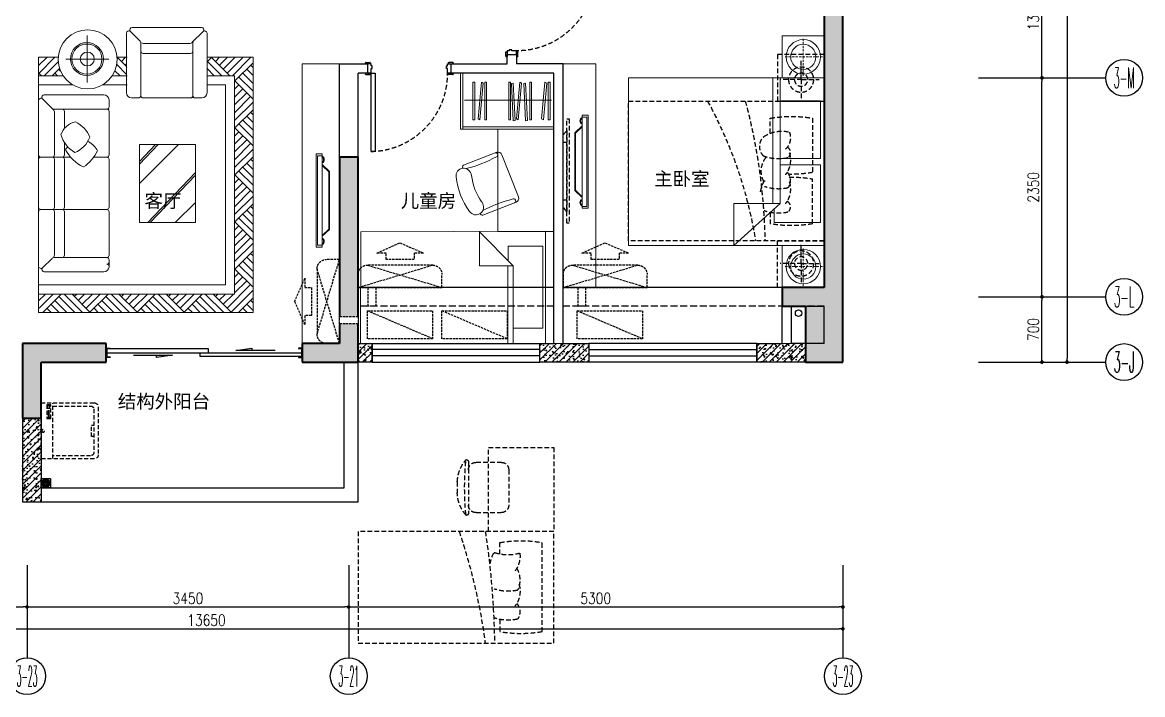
# Model space of a CAD drawing. Header units: inches. Extents: x -2597087 to 134135, y -662679 to 20000.
# Drawn here: x 8369 to 20383, y -97402 to -90189 of the extents above; entities that cross this region are included whole.
import ezdxf
from ezdxf.enums import TextEntityAlignment as Align

# ---------------------------------------------------------------- set-up
doc = ezdxf.new("R2010")
doc.units = ezdxf.units.IN
doc.header["$LTSCALE"] = 100
doc.header["$MEASUREMENT"] = 0
for name, pattern in [('__DASH', [0.35, 0.25, -0.1]), ('DASH', [0.35, 0.25, -0.1]), ('HIDDEN', [0.375, 0.25, -0.125]), ('HIDDENX2', [0.75, 0.5, -0.25]), ('W-A-T6立管$0$DASH', [0.35, 0.25, -0.1])]:
    doc.linetypes.add(name, pattern=pattern)
doc.layers.get('0').update_dxf_attribs({"linetype": 'CONTINUOUS'})
doc.layers.get('Defpoints').update_dxf_attribs({"linetype": 'CONTINUOUS'})
for name, color, linetype in [('AIR', 252, 'DASH'), ('AXIS', 3, 'CONTINUOUS'), ('DOOR', 4, 'CONTINUOUS'), ('IFC-NORM', 8, 'CONTINUOUS'), ('P-Furniture(活动家具)', 134, 'CONTINUOUS'), ('PUB_HATCH', 8, 'CONTINUOUS'), ('W-A-T6立管$0$VPIPE-凝结', 99, 'W-A-T6立管$0$DASH'), ('WALL', 7, 'CONTINUOUS'), ('WINDOW', 4, 'CONTINUOUS'), ('家具', 1, 'DASH')]:
    doc.layers.add(name, color=color, linetype=linetype)
for name, color, linetype, lineweight in [('AXIS_TEXT', 7, 'CONTINUOUS', 0), ('COLUMN', 30, 'CONTINUOUS', 40), ('COLUMN-构造柱', 6, 'CONTINUOUS', 0), ('FUR', 8, 'CONTINUOUS', 0)]:
    doc.layers.add(name, color=color, linetype=linetype, lineweight=lineweight)
doc.styles.add('_TCH_AXIS', font='COMPLEX', dxfattribs={"bigfont": 'GBCBIG'})
doc.styles.add('COMPLEX', font='COMPLEX')
doc.styles.get("Standard").update_dxf_attribs({"font": 'txt.shx', "width": 0.8, "bigfont": 'GBCBIG.shx'})
doc.styles.add('STYLE1', font='stylu.ttf')
doc.dimstyles.new('50', dxfattribs={"dimscale": 50, "dimtxt": 2.4, "dimasz": 0.8, "dimexe": 1.25, "dimexo": 0.6, "dimgap": 0.65, "dimtad": 1, "dimdec": 0, "dimdsep": 46, "dimtxsty": 'Standard', "dimblk1": 'DOT', "dimblk2": 'DOT', "dimsah": 1, "dimcen": 2.5, "dimclrd": 3, "dimclre": 3, "dimclrt": 3, "dimadec": 0, "dimazin": 0, "dimtfac": 1, "dimtdec": 0, "dimtix": 1, "dimtmove": 2, "dimatfit": 0, "dimldrblk": 'DOT', "dimfxl": 5, "dimfxlon": 1, "dimarcsym": 0})
pattern_1 = [(45, (-2296.187, -100697.05), (-37.61808, 37.61808), []), (50, (-2296.19, -100735.25), (143.45204, -12.5504), [15, -165]), (355, (-2296.19, -100735.25), (-27.7503, 150.4384), [12, -132]), (100.4514, (-2284.23, -100736.3), (115.7019, 137.8879), [12.748, -140.2284]), (46.1842, (-2296.19, -100695.25), (213.4482, -33.1038), [22.5, -247.5]), (96.6356, (-2278.4, -100698), (186.9325, 194.8236), [19.122, -210.3426]), (351.1842, (-2296.19, -100695.25), (186.9324, 194.8237), [18, -198]), (21, (-2276.19, -100705.25), (119.3814, -80.5238), [15, -165]), (326, (-2276.19, -100705.25), (48.6631, 145.03), [12, -132]), (71.4514, (-2266.24, -100711.96), (168.0445, 64.5061), [12.748, -140.2284]), (37.5, (-2296.187, -100735.25), (2.43197, 66.57877), [0, -130.4, 0, -134, 0, -132.5]), (7.5, (-2296.19, -100735.25), (52.6139, 78.88234), [0, -76.4, 0, -127.4, 0, -50.5]), (327.5, (-2340.787, -100735.25), (106.76449, -4.51097), [0, -50, 0, -156, 0, -207]), (317.5, (-2360.79, -100735.25), (116.63723, 20.021), [0, -65, 0, -103.6, 0, -147])]

# ---------------------------------------------------------------- blocks, each defined once
blk = doc.blocks.new('_Dot')
at = {"color": 0, "linetype": 'ByBlock', "lineweight": -2}
blk.add_line((-0.5, 0), (-1, 0), dxfattribs=at)
at = {"color": 0, "linetype": 'ByBlock', "const_width": 0.5}
blk.add_lwpolyline([(-0.25, 0, 1), (0.25, 0, 1)], format="xyb", close=True, dxfattribs=at)
blk = doc.blocks.new('*D381')
at = {"layer": 'AXIS', "color": 3, "lineweight": -2, "transparency": 16777216}
for p, q in [((5319, -96212), (5319, -96524)), ((8419, -96212), (8419, -96524)), ((5359, -96462), (8379, -96462))]:
    blk.add_line(p, q, dxfattribs=at)
at = {"layer": 'Defpoints', "color": 0, "transparency": 16777216}
for p in [(5319, -96013), (8419, -96013), (8419, -96462)]:
    blk.add_point(p, dxfattribs=at)
at = {"layer": 'AXIS', "color": 3, "lineweight": -2, "transparency": 16777216, "xscale": 40, "yscale": 40, "zscale": 40, "rotation": 180}
blk.add_blockref('_Dot', (5319, -96462), dxfattribs=at)
at = {"layer": 'AXIS', "color": 3, "lineweight": -2, "transparency": 16777216, "xscale": 40, "yscale": 40, "zscale": 40}
blk.add_blockref('_Dot', (8419, -96462), dxfattribs=at)
at = {"layer": 'AXIS', "color": 3, "transparency": 16777216, "insert": (6869, -96369), "char_height": 120, "attachment_point": 5}
blk.add_mtext('3100', dxfattribs=at)
blk = doc.blocks.new('*D382')
at = {"layer": 'AXIS', "color": 3, "lineweight": -2, "transparency": 16777216}
for p, q in [((8419, -96212), (8419, -96524)), ((11869, -96212), (11869, -96524)), ((8459, -96462), (11829, -96462))]:
    blk.add_line(p, q, dxfattribs=at)
at = {"layer": 'Defpoints', "color": 0, "transparency": 16777216}
for p in [(8419, -96013), (11869, -96013), (11869, -96462)]:
    blk.add_point(p, dxfattribs=at)
at = {"layer": 'AXIS', "color": 3, "lineweight": -2, "transparency": 16777216, "xscale": 40, "yscale": 40, "zscale": 40, "rotation": 180}
blk.add_blockref('_Dot', (8419, -96462), dxfattribs=at)
at = {"layer": 'AXIS', "color": 3, "lineweight": -2, "transparency": 16777216, "xscale": 40, "yscale": 40, "zscale": 40}
blk.add_blockref('_Dot', (11869, -96462), dxfattribs=at)
at = {"layer": 'AXIS', "color": 3, "transparency": 16777216, "insert": (10144, -96369), "char_height": 120, "attachment_point": 5}
blk.add_mtext('3450', dxfattribs=at)
blk = doc.blocks.new('*D383')
at = {"layer": 'AXIS', "color": 3, "lineweight": -2, "transparency": 16777216}
for p, q in [((11869, -96212), (11869, -96524)), ((17169, -96212), (17169, -96524)), ((11909, -96462), (17129, -96462))]:
    blk.add_line(p, q, dxfattribs=at)
at = {"layer": 'Defpoints', "color": 0, "transparency": 16777216}
for p in [(11869, -96013), (17169, -96013), (17169, -96462)]:
    blk.add_point(p, dxfattribs=at)
at = {"layer": 'AXIS', "color": 3, "lineweight": -2, "transparency": 16777216, "xscale": 40, "yscale": 40, "zscale": 40, "rotation": 180}
blk.add_blockref('_Dot', (11869, -96462), dxfattribs=at)
at = {"layer": 'AXIS', "color": 3, "lineweight": -2, "transparency": 16777216, "xscale": 40, "yscale": 40, "zscale": 40}
blk.add_blockref('_Dot', (17169, -96462), dxfattribs=at)
at = {"layer": 'AXIS', "color": 3, "transparency": 16777216, "insert": (14519, -96369), "char_height": 120, "attachment_point": 5}
blk.add_mtext('5300', dxfattribs=at)
blk = doc.blocks.new('*D386')
at = {"layer": 'AXIS', "color": 3, "lineweight": -2, "transparency": 16777216}
for p, q in [((19054, -93134), (19366, -93134)), ((19304, -93794), (19304, -93174)), ((19054, -93834), (19366, -93834))]:
    blk.add_line(p, q, dxfattribs=at)
at = {"layer": 'Defpoints', "color": 0, "transparency": 16777216}
for p in [(18622, -93134), (19304, -93134), (18622, -93834)]:
    blk.add_point(p, dxfattribs=at)
at = {"layer": 'AXIS', "color": 3, "lineweight": -2, "transparency": 16777216, "xscale": 40, "yscale": 40, "zscale": 40}
for p, rotation in [((19304, -93134), 90), ((19304, -93834), 270)]:
    blk.add_blockref('_Dot', p, dxfattribs=dict(at, rotation=rotation))
at = {"layer": 'AXIS', "color": 3, "transparency": 16777216, "insert": (19211, -93484), "char_height": 120, "attachment_point": 5, "rotation": 90}
blk.add_mtext('700', dxfattribs=at)
blk = doc.blocks.new('*D387')
at = {"layer": 'AXIS', "color": 3, "lineweight": -2, "transparency": 16777216}
for p, q in [((19054, -90784), (19366, -90784)), ((19304, -93094), (19304, -90824)), ((19054, -93134), (19366, -93134))]:
    blk.add_line(p, q, dxfattribs=at)
at = {"layer": 'Defpoints', "color": 0, "transparency": 16777216}
for p in [(18622, -90784), (19304, -90784), (18622, -93134)]:
    blk.add_point(p, dxfattribs=at)
at = {"layer": 'AXIS', "color": 3, "lineweight": -2, "transparency": 16777216, "xscale": 40, "yscale": 40, "zscale": 40}
for p, rotation in [((19304, -90784), 90), ((19304, -93134), 270)]:
    blk.add_blockref('_Dot', p, dxfattribs=dict(at, rotation=rotation))
at = {"layer": 'AXIS', "color": 3, "transparency": 16777216, "insert": (19211, -91959), "char_height": 120, "attachment_point": 5, "rotation": 90}
blk.add_mtext('2350', dxfattribs=at)
blk = doc.blocks.new('*D388')
at = {"layer": 'AXIS', "color": 3, "lineweight": -2, "transparency": 16777216}
for p, q in [((19054, -89434), (19366, -89434)), ((19304, -90744), (19304, -89474)), ((19054, -90784), (19366, -90784))]:
    blk.add_line(p, q, dxfattribs=at)
at = {"layer": 'Defpoints', "color": 0, "transparency": 16777216}
for p in [(18622, -89434), (19304, -89434), (18622, -90784)]:
    blk.add_point(p, dxfattribs=at)
at = {"layer": 'AXIS', "color": 3, "lineweight": -2, "transparency": 16777216, "xscale": 40, "yscale": 40, "zscale": 40}
for p, rotation in [((19304, -89434), 90), ((19304, -90784), 270)]:
    blk.add_blockref('_Dot', p, dxfattribs=dict(at, rotation=rotation))
at = {"layer": 'AXIS', "color": 3, "transparency": 16777216, "insert": (19211, -90109), "char_height": 120, "attachment_point": 5, "rotation": 90}
blk.add_mtext('1350', dxfattribs=at)
blk = doc.blocks.new('挂式空调')
at = {"linetype": 'DASH'}
for p, q in [((0, 0), (800, -240)), ((100, -240), (900, 0))]:
    blk.add_line(p, q, dxfattribs=at)
blk.add_lwpolyline([(0, 0), (900, 0), (900, -140, -0.414214), (800, -240), (100, -240, -0.414214), (0, -140)], format="xyb", close=True, dxfattribs=at)
blk.add_lwpolyline([(700, -370), (600, -370), (600, -300), (300, -300), (300, -370), (200, -370), (450, -480)], close=True, dxfattribs=at)
blk = doc.blocks.new('asd33zz')
at = {"layer": 'AIR', "linetype": 'DASH'}
blk.add_line((-247648, -180963), (-248348, -181263), dxfattribs=at)
blk.add_lwpolyline([(-248348, -181263), (-247648, -181263), (-247648, -180963), (-248348, -180963)], close=True, dxfattribs=at)
blk = doc.blocks.new('A$C10D83DDB')
blk.add_wipeout([(0, 0), (80, 0), (80, -200), (0, -200)]).dxf.layer = 'AIR'
at = {"layer": 'AIR'}
blk.add_lwpolyline([(0, 0), (80, 0), (80, -200), (0, -200)], close=True, dxfattribs=at)
blk = doc.blocks.new('sf')
at = {"layer": 'FUR'}
for p, q in [((943, 723), (943, 83)), ((986, 741), (1088, 639)), ((1004, 784), (1746, 784)), ((1763, 741), (1644, 622)), ((1806, 723), (1806, 83)), ((522, 193), (522, 699)), ((1095, 621), (1095, 54)), ((1123, 614), (1626, 614)), ((1654, 621), (1654, 54)), ((1654, 621), (1654, 54)), ((1120, 506), (1629, 506)), ((90, 465), (0, 375)), ((6, 465), (0, 459)), ((209, 465), (0, 465)), ((0, 465), (0, -2275)), ((174, 465), (4, 295)), ((210, 417), (60, 267)), ((752, 446), (292, 446)), ((838, 386), (943, 281)), ((951, 465), (842, 465)), ((845, 463), (842, 460)), ((843, 465), (845, 463)), ((847, 465), (845, 463)), ((845, 463), (943, 365)), ((931, 465), (887, 421)), ((943, 393), (929, 379)), ((1654, 478), (1654, 29)), ((1862, 465), (1806, 465)), ((1854, 463), (1806, 416)), ((1812, 421), (1966, 267)), ((1852, 465), (1854, 463)), ((1856, 465), (1854, 463)), ((1854, 463), (2050, 267)), ((2300, 465), (1862, 465)), ((1940, 465), (1896, 421)), ((2024, 465), (1938, 379)), ((2108, 465), (1980, 337)), ((2192, 465), (2022, 295)), ((2276, 465), (2078, 267)), ((2300, 405), (2106, 211)), ((2274, 379), (2300, 354)), ((2300, -2275), (2300, 465)), ((0, 299), (32, 267)), ((262, 267), (0, 267)), ((223, 346), (144, 267)), ((172, 295), (201, 267)), ((214, 337), (234, 317)), ((951, 267), (790, 267)), ((819, 321), (873, 267)), ((1806, 343), (1882, 267)), ((2104, 267), (1806, 267)), ((2102, -2076), (2102, 267)), ((2148, 253), (2300, 101)), ((2190, 295), (2300, 185)), ((2232, 337), (2300, 269)), ((367, 168), (0, 168)), ((951, 168), (684, 168)), ((2005, 168), (1806, 168)), ((2003, -1977), (2003, 168)), ((2102, 215), (2106, 211)), ((2106, 211), (2102, 207)), ((2148, 169), (2102, 123)), ((2190, 127), (2102, 38)), ((2106, 211), (2300, 17)), ((0, -583), (0, 0)), ((43, 18), (162, -102)), ((61, 61), (701, 61)), ((61, 61), (65, 61)), ((755, -66), (755, 7)), ((997, 29), (1070, 29)), ((1120, 29), (1629, 29)), ((1679, 29), (1752, 29)), ((2232, 85), (2102, -46)), ((2274, 43), (2102, -130)), ((162, -91), (730, -91)), ((170, -583), (170, -119)), ((278, -298), (278, -116)), ((306, -91), (755, -91)), ((755, -583), (755, -116)), ((2300, -16), (2102, -214)), ((2300, -100), (2106, -293)), ((2190, -209), (2300, -319)), ((2232, -167), (2300, -235)), ((2274, -125), (2300, -151)), ((2102, -289), (2106, -293)), ((2106, -293), (2102, -298)), ((2148, -336), (2102, -382)), ((2106, -293), (2300, -487)), ((2148, -251), (2300, -403)), ((278, -583), (278, -453)), ((1081, -470), (1081, -1307)), ((1081, -888), (1499, -470)), ((1683, -470), (1081, -470)), ((1081, -681), (1282, -470)), ((1081, -652), (1255, -470)), ((1683, -1307), (1683, -470)), ((2190, -378), (2102, -466)), ((2232, -420), (2102, -550)), ((2274, -462), (2102, -634)), ((2300, -520), (2102, -718)), ((0, -1143), (0, -633)), ((25, -608), (344, -608)), ((170, -1143), (170, -633)), ((195, -608), (262, -608)), ((278, -1143), (278, -633)), ((591, -608), (730, -608)), ((755, -1143), (755, -633)), ((2300, -604), (2106, -798)), ((2190, -714), (2300, -824)), ((2232, -672), (2300, -739)), ((2274, -630), (2300, -655)), ((1170, -1307), (1683, -772)), ((1198, -1307), (1683, -800)), ((2102, -794), (2106, -798)), ((2106, -798), (2102, -802)), ((2148, -840), (2102, -886)), ((2106, -798), (2300, -992)), ((2148, -756), (2300, -908)), ((2190, -882), (2102, -971)), ((2232, -924), (2102, -1055)), ((2274, -966), (2102, -1139)), ((2300, -1025), (2102, -1223)), ((0, -1776), (0, -1194)), ((25, -1169), (730, -1169)), ((170, -1657), (170, -1194)), ((182, -1169), (257, -1169)), ((278, -1660), (278, -1194)), ((755, -1660), (755, -1194)), ((1466, -1307), (1683, -1092)), ((2300, -1109), (2106, -1302)), ((2232, -1176), (2300, -1244)), ((2274, -1134), (2300, -1160)), ((1081, -1307), (1683, -1307)), ((2102, -1298), (2106, -1302)), ((2106, -1302), (2102, -1307)), ((2106, -1302), (2300, -1496)), ((2148, -1260), (2300, -1412)), ((2190, -1218), (2300, -1328)), ((2148, -1344), (2102, -1391)), ((2190, -1387), (2102, -1475)), ((2232, -1429), (2102, -1559)), ((2274, -1471), (2102, -1643)), ((2300, -1529), (2102, -1727)), ((2300, -1613), (2106, -1807)), ((2232, -1681), (2300, -1748)), ((2274, -1639), (2300, -1664)), ((43, -1794), (145, -1693)), ((162, -1685), (730, -1685)), ((755, -1783), (755, -1710)), ((2148, -1765), (2300, -1917)), ((2190, -1723), (2300, -1833)), ((61, -1837), (701, -1837)), ((2102, -1803), (2106, -1807)), ((2106, -1807), (2102, -1811)), ((2148, -1849), (2102, -1895)), ((2190, -1891), (2102, -1979)), ((2106, -1807), (2300, -2001)), ((951, -1977), (0, -1977)), ((2003, -1977), (951, -1977)), ((2274, -1975), (2022, -2227)), ((2300, -2034), (2064, -2269)), ((2232, -1933), (2102, -2064)), ((2102, -2076), (0, -2076)), ((0, -2149), (73, -2076)), ((5, -2228), (157, -2076)), ((47, -2270), (241, -2076)), ((173, -2144), (304, -2275)), ((215, -2102), (388, -2275)), ((274, -2076), (472, -2275)), ((358, -2076), (551, -2270)), ((383, -2102), (409, -2076)), ((425, -2144), (493, -2076)), ((467, -2186), (577, -2076)), ((509, -2228), (661, -2076)), ((551, -2270), (745, -2076)), ((678, -2144), (808, -2275)), ((720, -2102), (892, -2275)), ((778, -2076), (976, -2275)), ((862, -2076), (1056, -2270)), ((888, -2102), (913, -2076)), ((930, -2144), (997, -2076)), ((972, -2186), (1082, -2076)), ((1014, -2228), (1166, -2076)), ((1056, -2270), (1250, -2076)), ((1182, -2144), (1313, -2275)), ((1224, -2102), (1397, -2275)), ((1283, -2076), (1481, -2275)), ((1367, -2076), (1560, -2270)), ((1392, -2102), (1418, -2076)), ((1434, -2144), (1502, -2076)), ((1476, -2186), (1586, -2076)), ((1518, -2228), (1670, -2076)), ((1560, -2270), (1754, -2076)), ((1687, -2144), (1817, -2275)), ((1729, -2102), (1901, -2275)), ((1787, -2076), (1985, -2275)), ((1871, -2076), (2069, -2275)), ((1871, -2076), (2065, -2270)), ((1921, -2076), (1896, -2101)), ((2005, -2076), (1938, -2143)), ((2089, -2076), (1980, -2185)), ((2300, -2118), (2143, -2275)), ((2274, -2143), (2300, -2169)), ((2300, -2275), (0, -2275)), ((43, -2275), (47, -2270)), ((47, -2270), (51, -2275)), ((89, -2228), (135, -2275)), ((131, -2186), (220, -2275)), ((547, -2275), (551, -2270)), ((551, -2270), (556, -2275)), ((594, -2228), (640, -2275)), ((636, -2186), (724, -2275)), ((1052, -2275), (1056, -2270)), ((1056, -2270), (1060, -2275)), ((1098, -2228), (1144, -2275)), ((1140, -2186), (1229, -2275)), ((1556, -2275), (1560, -2270)), ((1560, -2270), (1565, -2275)), ((1602, -2228), (1649, -2275)), ((1645, -2186), (1733, -2275)), ((2061, -2275), (2065, -2270)), ((2065, -2270), (2069, -2275)), ((2148, -2269), (2153, -2275)), ((2190, -2227), (2237, -2275)), ((2232, -2185), (2300, -2253))]:
    blk.add_line(p, q, dxfattribs=at)
for centre, radius in [((526, 442), 317), ((518, 446), 176), ((518, 446), 161), ((522, 446), 74.9)]:
    blk.add_circle(centre, radius, dxfattribs=at)
for centre, radius, start, end in [((968, 723), 25.2, 45, 180), ((1004, 759), 25.2, 90, 225), ((1746, 759), 25.2, 315, 90), ((1781, 723), 25.2, 0, 135), ((1070, 621), 25.2, 0, 45), ((1123, 639), 25.2, 225, 270), ((1626, 639), 25.2, 270, 315), ((1626, 639), 25.2, 270, 315), ((1679, 621), 25.2, 135, 180), ((1120, 532), 25.2, 180, 270), ((1629, 532), 25.2, 270, 0), ((25, 0), 25.2, 45, 180), ((61, 36), 25.2, 90, 225), ((701, 7), 53.9, 0, 90), ((997, 83), 53.9, 180, 270), ((1070, 54), 25.2, 270, 0), ((1120, 54), 25.2, 180, 270), ((1629, 54), 25.2, 270, 0), ((1679, 54), 25.2, 180, 270), ((1752, 83), 53.9, 270, 0), ((162, -66), 25.2, 225, 270), ((145, -119), 25.2, 0, 45), ((145, -119), 25.2, 0, 45), ((252, -116), 25.2, 0, 90), ((730, -66), 25.2, 270, 0), ((730, -116), 25.2, 0, 90), ((432, -428), 202, 100.7016, 162.4004), ((271, -501), 298, 21.1775, 65.6016), ((533, -291), 302, 193.6801, 241.6709), ((280, -292), 287, 292.3889, 339.2194), ((362, -701), 315, 30.8145, 56.6009), ((25, -583), 25.2, 180, 270), ((145, -583), 25.2, 270, 0), ((252, -583), 25.2, 270, 0), ((367, -567), 89, 128.2365, 152.662), ((680, -316), 445, 208.2783, 243.0311), ((220, -332), 462, 304.616, 333.2587), ((730, -583), 25.2, 270, 0), ((25, -633), 25.2, 90, 180), ((145, -633), 25.2, 0, 90), ((252, -633), 25.2, 0, 90), ((730, -633), 25.2, 0, 90), ((25, -1143), 25.2, 180, 270), ((25, -1194), 25.2, 90, 180), ((145, -1143), 25.2, 270, 0), ((145, -1194), 25.2, 0, 90), ((252, -1143), 25.2, 270, 0), ((252, -1194), 25.2, 0, 90), ((730, -1143), 25.2, 270, 0), ((730, -1194), 25.2, 0, 90), ((145, -1657), 25.2, 315, 0), ((252, -1660), 25.2, 270, 0), ((730, -1660), 25.2, 270, 0), ((25, -1776), 25.2, 180, 315), ((61, -1812), 25.2, 135, 270), ((162, -1710), 25.2, 90, 135), ((701, -1783), 53.9, 270, 0), ((730, -1710), 25.2, 0, 90), ((730, -1731), 25.2, 270, 0), ((730, -1781), 25.2, 0, 90)]:
    blk.add_arc(centre, radius, start, end, dxfattribs=at)
blk = doc.blocks.new('dianshi')
at = {"layer": 'FUR'}
for p, q in [((82326, 15708), (82326, 14708)), ((82390, 15708), (82326, 15708)), ((82375, 15687), (82326, 15687)), ((82375, 14728), (82375, 15687)), ((82390, 14708), (82390, 15708)), ((82325, 15592), (82248, 15518)), ((82248, 15518), (82248, 14897)), ((82326, 15583), (82255, 15515)), ((82255, 15515), (82255, 14901)), ((82248, 14897), (82325, 14823)), ((82255, 14901), (82326, 14832)), ((82326, 14728), (82375, 14728)), ((82326, 14708), (82390, 14708))]:
    blk.add_line(p, q, dxfattribs=at)
for centre, radius, start, end in [((82342, 15646), 39.3, 115.5026, 244.4974), ((82342, 15646), 32.1, 119.2398, 239.9515), ((82340, 14769), 37.9, 114.162, 245.838), ((82340, 14769), 30.7, 117.1018, 241.4364)]:
    blk.add_arc(centre, radius, start, end, dxfattribs=at)
blk = doc.blocks.new('$plan$00002454')
at = {"layer": 'FUR'}
blk.add_lwpolyline([(287, -145, 0.467992), (260, -125, 0.42213), (199, -26, 0.129887), (-199, -26, 0.42213), (-260, -125, 0.467992), (-287, -145), (-287, -529, 0.412562), (-243, -570), (243, -570, 0.412562), (287, -529)], format="xyb", close=True, dxfattribs=at)
for centre, start, end in [((-176, -100), 196.4675, 283.8975), ((176, -100), 256.1025, 343.5325)]:
    blk.add_arc(centre, 88.2, start, end, dxfattribs=at)
for centre, major_axis, start_param, end_param in [((-1894, -332), (-1662, 0), 3.025798, 3.255632), ((0, -674), (-552, 0), 4.428595, 4.996183), ((1894, -332), (1662, 0), 3.027553, 3.257387), ((-265, -509), (22.1, 0), 3.141593, 6.283185), ((265, -509), (-22.1, 0), 0, 3.141593)]:
    blk.add_ellipse(centre, major_axis=major_axis, ratio=0.921797, start_param=start_param, end_param=end_param, dxfattribs=at)
blk = doc.blocks.new('wwwwww')
at = {"linetype": 'HIDDEN', "lineweight": 13}
for p, q in [((0, 205), (0, -205)), ((205, 0), (-205, 0))]:
    blk.add_line(p, q, dxfattribs=at)
blk.add_lwpolyline([(-225, -225), (-225, 225), (225, 225), (225, -225)], close=True)
at = {"lineweight": 13}
blk.add_arc((0, 0), 185, 180.2522, 180, dxfattribs=at)
blk.add_arc((0, 0), 135, 180.3469, 180)
blk = doc.blocks.new('wert45')
at = {"layer": 'FUR'}
for p, q in [((389751, -34285), (390115, -34650)), ((389751, -34650), (389751, -34285)), ((390434, -34441), (390061, -34441)), ((390061, -34441), (390061, -34596)), ((390434, -35318), (390434, -34441)), ((390115, -34650), (389751, -34650)), ((390058, -34650), (390058, -35481)), ((390115, -35481), (390115, -34650)), ((390115, -35318), (390434, -35318))]:
    blk.add_line(p, q, dxfattribs=at)
at = {"layer": 'FUR', "extrusion": (0.07206, -0.00305, 0.997396), "elevation": 28245}
blk.add_lwpolyline([(-17738, -390544), (-18937, -390592), (-19026, -388611), (-17827, -388563)], close=True, dxfattribs=at)
blk = doc.blocks.new('$TCHSYS$WIN2D')
for p, q in [((-0.5, 0.5), (0.5, 0.5)), ((-0.5, 0.5), (-0.5, -0.5)), ((0.5, 0.5), (0.5, -0.5)), ((0.5, 0.1667), (-0.5, 0.1667)), ((0.5, -0.1667), (-0.5, -0.1667)), ((-0.5, -0.5), (0.5, -0.5))]:
    blk.add_line(p, q)
blk = doc.blocks.new('$plan$00002558')
at = {"layer": 'FUR'}
for p, q in [((276, -39), (960, -39)), ((276, -473), (276, -39)), ((960, -39), (960, -473)), ((1039, -39), (1724, -39)), ((1039, -473), (1039, -39)), ((1724, -39), (1724, -538)), ((0, -473), (1500, -473)), ((1500, -473), (1500, -971)), ((2000, -971), (1500, -473)), ((1500, -551), (0, -551)), ((1724, -538), (1566, -538)), ((1500, -971), (2000, -971))]:
    blk.add_line(p, q, dxfattribs=at)
blk.add_lwpolyline([(2000, -2100), (0, -2100), (0, 0), (2000, 0)], close=True, dxfattribs=at)
blk = doc.blocks.new('$plan$00002546')
at = {"layer": 'FUR'}
for p, q in [((-1952, 0), (-1952, -500)), ((-1697, -81), (-1736, -81)), ((-1736, -81), (-1736, -417)), ((-1697, -417), (-1697, -81)), ((-1553, -81), (-1627, -408)), ((-1589, -417), (-1516, -90)), ((-1516, -90), (-1553, -81)), ((-1445, -81), (-1483, -81)), ((-1483, -81), (-1483, -417)), ((-1445, -417), (-1445, -81)), ((-927, -81), (-966, -81)), ((-966, -81), (-966, -417)), ((-927, -417), (-927, -81)), ((-871, -88), (-910, -93)), ((-910, -93), (-871, -427)), ((-833, -422), (-871, -88)), ((-731, -81), (-805, -408)), ((-767, -417), (-694, -90)), ((-694, -90), (-731, -81)), ((-606, -88), (-644, -93)), ((-644, -93), (-606, -427)), ((-567, -422), (-606, -88)), ((-480, -81), (-519, -81)), ((-519, -81), (-519, -417)), ((-480, -417), (-480, -81)), ((-191, -81), (-264, -408)), ((-226, -417), (-153, -90)), ((-153, -90), (-191, -81)), ((-82, -81), (-121, -81)), ((-121, -81), (-121, -417)), ((-82, -417), (-82, -81)), ((-1914, -240), (-54, -240)), ((-1952, -480), (0, -480)), ((-1736, -417), (-1697, -417)), ((-1627, -408), (-1589, -417)), ((-1483, -417), (-1445, -417)), ((-966, -417), (-927, -417)), ((-871, -427), (-833, -422)), ((-805, -408), (-767, -417)), ((-606, -427), (-567, -422)), ((-519, -417), (-480, -417)), ((-264, -408), (-226, -417)), ((-121, -417), (-82, -417))]:
    blk.add_line(p, q, dxfattribs=at)
blk.add_lwpolyline([(0, 0), (-2000, 0), (-2000, -500), (0, -500)], close=True, dxfattribs=at)
blk = doc.blocks.new('HX3')
at = {"layer": 'FUR'}
for points in [[(-11100, 100), (-11450, 100), (-11450, -2300), (-11100, -2300)], [(-8700, -2900), (-8700, 100), (-8300, 100), (-8300, -2900)], [(-11000, -600), (-10400, -600), (-10400, -1700), (-11000, -1700)]]:
    blk.add_lwpolyline(points, close=True, dxfattribs=at)
at = {"layer": 'WALL'}
for p, q in [((-14100, -2300), (-14100, 1200)), ((-13900, -2300), (-13900, 1200)), ((-10500, 200), (-10600, 200)), ((-10600, 200), (-10600, 100)), ((-10500, 100), (-10500, 200)), ((-11100, -2900), (-11100, 100)), ((-11100, 100), (-10600, 100)), ((-9900, 100), (-10500, 100)), ((-9900, 0), (-9900, 100)), ((-8700, 100), (-9000, 100)), ((-9000, 100), (-9000, 0)), ((-8700, -2900), (-8700, 100)), ((-11000, -2900), (-11000, 0)), ((-11000, 0), (-10600, 0)), ((-10600, 0), (-9900, 0)), ((-9000, 0), (-8900, 0)), ((-8900, -2900), (-8900, 0)), ((-14100, -3100), (-14100, -2300)), ((-13450, -2300), (-13900, -2300)), ((-13450, -2900), (-13450, -2300)), ((-13900, -2900), (-13900, -2500)), ((-13550, -2500), (-13900, -2500)), ((-13550, -2900), (-13550, -2500)), ((-13900, -2900), (-13550, -2900)), ((-13175, -2900), (-13450, -2900)), ((-13175, -3100), (-13175, -2900)), ((-11100, -2900), (-11375, -2900)), ((-11375, -2900), (-11375, -3100)), ((-10850, -2900), (-11000, -2900)), ((-10850, -3100), (-10850, -2900)), ((-8900, -2900), (-9050, -2900)), ((-9050, -2900), (-9050, -3100)), ((-8300, -2900), (-8700, -2900)), ((-8300, -3100), (-8300, -2900)), ((-5300, -2900), (-6200, -2900)), ((-6200, -2900), (-6200, -3100)), ((-14100, -3100), (-13450, -3100)), ((-13450, -3100), (-13175, -3100)), ((-11375, -3100), (-11100, -3100)), ((-11100, -3100), (-10850, -3100)), ((-9050, -3100), (-8800, -3100)), ((-8800, -3100), (-8300, -3100)), ((-6200, -3100), (-5500, -3100)), ((-5500, -3100), (-5500, -3700)), ((-5500, -3700), (-5500, -4600)), ((-5300, -4600), (-5500, -4600))]:
    blk.add_line(p, q, dxfattribs=at)
at = {"layer": 'WINDOW', "color": 7}
for points in [[(-5500, -4600), (-8900, -4600), (-8900, -3100)], [(-5500, -4450), (-8750, -4450), (-8750, -3100)], [(-5300, -3700), (-5300, -4600)]]:
    blk.add_lwpolyline(points, dxfattribs=at)
at = {"layer": 'AIR', "extrusion": (3.01563e-15, -0.003052, 0.999995), "rotation": 180.0010285185603}
for p in [(-11100, -2300), (-8900, -2300)]:
    blk.add_blockref('挂式空调', p, dxfattribs=at)
at = {"layer": 'AIR', "extrusion": (-0.003052, -3.02492e-15, 0.999995), "rotation": 90.00102851856046}
blk.add_blockref('挂式空调', (-8700, -2900), dxfattribs=at)
at = {"layer": 'AIR', "extrusion": (2.58281e-15, -0.003052, 0.999995), "rotation": 180}
for p in [(-259598, -183813), (-258148, -183813), (-257348, -183813)]:
    blk.add_blockref('asd33zz', p, dxfattribs=at)
at = {"layer": 'FUR'}
for name, p, xscale, rotation in [('sf', (-5474, -294), -0.9999999999999988, 0.003832275639693582), ('dianshi', (71022, -16163), -0.999999999999995, 359.9961379224093)]:
    blk.add_blockref(name, p, dxfattribs=dict(at, xscale=xscale, rotation=rotation))
at = {"layer": 'FUR', "extrusion": (3.37211e-27, -1.17333e-27, -1), "zscale": -0.9999999999999951, "rotation": 270.0001705466558}
for p in [(13675, 175), (13675, -2075)]:
    blk.add_blockref('wwwwww', p, dxfattribs=at)
at = {"layer": 'FUR', "xscale": -0.9000407350712483, "yscale": 0.9999991706266368, "rotation": 90.00016628475602}
blk.add_blockref('$plan$00002558', (-13900, -50, -1960), dxfattribs=at)
at = {"layer": 'FUR', "xscale": -0.499990479656272, "yscale": 1.2}
blk.add_blockref('$plan$00002546', (-11000, 0), dxfattribs=at)
at = {"layer": 'FUR', "extrusion": (-2.87896e-17, -1.50393e-16, -1), "xscale": -0.9999999999999999, "zscale": -0.9999999999999999, "rotation": 111.3013900347468}
blk.add_blockref('$plan$00002454', (10000, -1308), dxfattribs=at)
at = {"layer": 'FUR', "rotation": 0.003862077587893521}
blk.add_blockref('dianshi', (-90839, -16579), dxfattribs=at)
at = {"layer": 'FUR', "extrusion": (-0.07206, -0.003045, -0.997396), "zscale": -0.9999999999999947, "rotation": 92.4237011419169}
blk.add_blockref('wert45', (-16503, -380562), dxfattribs=at)
at = {"layer": 'WINDOW', "xscale": 1800, "yscale": 200, "zscale": 1800}
blk.add_blockref('$TCHSYS$WIN2D', (-12275, -3000), dxfattribs=at)
at = {"layer": 'WINDOW', "xscale": 1800, "yscale": 200, "zscale": -1800, "rotation": 180}
blk.add_blockref('$TCHSYS$WIN2D', (-9950, -3000), dxfattribs=at)
at = {"layer": 'AIR', "xscale": -1}
for p in [(-11260, -2300), (-9010, -2300)]:
    blk.add_blockref('A$C10D83DDB', p, dxfattribs=at)
at = {"layer": 'AIR', "xscale": -1, "rotation": 270}
blk.add_blockref('A$C10D83DDB', (-8700, -2690), dxfattribs=at)
at = {"layer": 'WINDOW', "color": 7}
for p, q in [((-13900, -2300), (-11100, -2300)), ((-11000, -2300), (-8900, -2300))]:
    blk.add_line(p, q, dxfattribs=at)
at = {"layer": 'WINDOW', "color": 8, "linetype": '__DASH', "ltscale": 3}
for p, q in [((-13900, -2500), (-11100, -2500)), ((-11000, -2500), (-8900, -2500))]:
    blk.add_line(p, q, dxfattribs=at)
blk = doc.blocks.new('_AXISO')
blk.add_circle((0, 0), 0.5)
at = {"layer": 'AXIS_TEXT', "style": 'COMPLEX', "width": 1.041667}
blk.add_attdef('A', text='', height=0.56, dxfattribs=at).set_placement((-0.25, -0.28), (0.25, -0.28), align=Align.FIT)
blk = doc.blocks.new('*D391')
at = {"layer": 'AXIS', "color": 3, "lineweight": -2, "transparency": 16777216}
for p, q in [((3519, -96446), (3519, -96759)), ((17169, -96446), (17169, -96759)), ((3559, -96696), (17129, -96696))]:
    blk.add_line(p, q, dxfattribs=at)
at = {"layer": 'Defpoints', "color": 0, "transparency": 16777216}
for p in [(3519, -96214), (17169, -96214), (17169, -96696)]:
    blk.add_point(p, dxfattribs=at)
at = {"layer": 'AXIS', "color": 3, "lineweight": -2, "transparency": 16777216, "xscale": 40, "yscale": 40, "zscale": 40, "rotation": 180}
blk.add_blockref('_Dot', (3519, -96696), dxfattribs=at)
at = {"layer": 'AXIS', "color": 3, "lineweight": -2, "transparency": 16777216, "xscale": 40, "yscale": 40, "zscale": 40}
blk.add_blockref('_Dot', (17169, -96696), dxfattribs=at)
at = {"layer": 'AXIS', "color": 3, "transparency": 16777216, "insert": (10344, -96604), "char_height": 120, "attachment_point": 5}
blk.add_mtext('13650', dxfattribs=at)
blk = doc.blocks.new('*D392')
at = {"layer": 'AXIS', "color": 3, "lineweight": -2, "transparency": 16777216}
for p, q in [((19323, -85984), (19636, -85984)), ((19573, -86024), (19573, -93794)), ((19323, -93834), (19636, -93834))]:
    blk.add_line(p, q, dxfattribs=at)
at = {"layer": 'Defpoints', "color": 0, "transparency": 16777216}
for p in [(18868, -85984), (18868, -93834), (19573, -93834)]:
    blk.add_point(p, dxfattribs=at)
at = {"layer": 'AXIS', "color": 3, "lineweight": -2, "transparency": 16777216, "xscale": 40, "yscale": 40, "zscale": 40}
for p, rotation in [((19573, -85984), 90), ((19573, -93834), 270)]:
    blk.add_blockref('_Dot', p, dxfattribs=dict(at, rotation=rotation))
at = {"layer": 'AXIS', "color": 3, "transparency": 16777216, "insert": (19481, -89909), "char_height": 120, "attachment_point": 5, "rotation": 90}
blk.add_mtext('7850', dxfattribs=at)
blk = doc.blocks.new('A$C3D3516A8')
at = {"color": 2, "linetype": 'HIDDENX2'}
blk.add_lwpolyline([(0, 15), (50, 15), (50, 3, -0.414214), (47, 0), (3, 0, -0.414214), (0, 3)], format="xyb", close=True, dxfattribs=at)
blk = doc.blocks.new('e ukk')
at = {"layer": 'DOOR'}
blk.add_line((11305, 9950), (11245, 9950), dxfattribs=at)
at = {"layer": 'DOOR', "linetype": 'ByBlock'}
for points in [[(11265, 9950), (11305, 9950), (11305, 10000), (11315, 10000), (11315, 10030), (11305, 10030), (11305, 10050), (11265, 10050)], [(12165, 9950), (12125, 9950), (12125, 10000), (12115, 10000), (12115, 10030), (12125, 10030), (12125, 10050), (12165, 10050)]]:
    blk.add_lwpolyline(points, dxfattribs=at)
at = {"layer": 'DOOR'}
blk.add_lwpolyline([(11305, 9110), (11305, 9950), (11350, 9950), (11350, 9110)], close=True, dxfattribs=at)
at = {"layer": 'DOOR', "color": 8, "linetype": 'HIDDENX2'}
blk.add_arc((11288, 9947), 837, 271.1822, 0.1984, dxfattribs=at)
at = {"layer": 'DOOR', "linetype": 'ByBlock', "rotation": 180}
blk.add_blockref('A$C3D3516A8', (11295, 10065), dxfattribs=at)
at = {"layer": 'DOOR', "linetype": 'ByBlock', "xscale": -1, "rotation": 180}
blk.add_blockref('A$C3D3516A8', (12135, 10065), dxfattribs=at)
at = {"layer": 'DOOR', "linetype": 'ByBlock', "xscale": -1}
blk.add_blockref('A$C3D3516A8', (11295, 9935), dxfattribs=at)
at = {"layer": 'DOOR', "linetype": 'ByBlock'}
blk.add_blockref('A$C3D3516A8', (12135, 9935), dxfattribs=at)
blk = doc.blocks.new('A$C6D370B50')
for p, q in [((-1810, 13), (-1390, 13)), ((-1562, 38), (-1562, 13)), ((-1390, 13), (-1562, 38)), ((-1095, 28), (-5, 28)), ((-1095, -12), (-1095, 28)), ((-5, 28), (-5, -12)), ((-2095, -12), (-2095, -52)), ((-1005, -12), (-2095, -12)), ((-2095, -52), (-1005, -52)), ((-5, -12), (-1095, -12)), ((-1005, -52), (-1005, -12)), ((-710, -37), (-538, -63)), ((-290, -37), (-710, -37)), ((-538, -63), (-538, -37))]:
    blk.add_line(p, q)
blk = doc.blocks.new('DL')
at = {"color": 8}
for p, q in [((45, 0), (-45, 0)), ((0, 45), (0, -45))]:
    blk.add_line(p, q, dxfattribs=at)
at = {"color": 1}
blk.add_lwpolyline([(-50, 50), (50, 50), (50, -50), (-50, -50)], close=True, dxfattribs=at)
at = {"color": 8}
for radius in [45, 35, 30, 20]:
    blk.add_circle((0, 0), radius, dxfattribs=at)
blk = doc.blocks.new('FDHSFGD')
at = {"layer": '家具', "color": 1, "linetype": 'HIDDENX2'}
blk.add_line((-4, 183), (-687, 183), dxfattribs=at)
blk.add_lwpolyline([(-640, -378), (-50, -378, 0.414214), (0, -328), (0, 328), (-690, 328), (-690, -328, 0.414214)], format="xyb", close=True, dxfattribs=at)
for points in [[(-668, 256), (-497, 256), (-497, 208), (-668, 208)], [(-626, 218), (-654, 218), (-654, 248), (-626, 248)], [(-584, 242), (-598, 242), (-598, 229), (-584, 229)], [(-558, 242), (-572, 242), (-572, 229), (-558, 229)], [(-534, 242), (-547, 242), (-547, 229), (-534, 229)], [(-508, 242), (-522, 242), (-522, 229), (-508, 229)]]:
    blk.add_lwpolyline(points, close=True, dxfattribs=at)
blk.add_lwpolyline([(-652, 183), (-652, -283, 0.414214), (-612, -323), (-78, -323, 0.414214), (-38, -283), (-38, 183)], format="xyb", dxfattribs=at)
blk.add_lwpolyline([(-274, -323), (-274, -295), (-345, -295), (-416, -295), (-416, -323)], dxfattribs=at)
blk.add_circle((-345, 302), 16, dxfattribs=at)
blk = doc.blocks.new('A$C3E602A83')
at = {"layer": '家具', "color": 2, "linetype": 'HIDDENX2'}
for p, q in [((0, 1954), (0, 2454)), ((0, 2454), (500, 2454)), ((0, 454), (0, -46)), ((0, -46), (500, -46))]:
    blk.add_line(p, q, dxfattribs=at)
at = {"layer": '家具', "color": 8, "linetype": 'HIDDENX2'}
for p, q in [((248, 2185), (248, 2397)), ((241, 2185), (54, 2185)), ((241, 2185), (472, 2185)), ((248, 2185), (248, 1982)), ((248, 212), (248, 415)), ((241, 212), (54, 212)), ((241, 212), (472, 212)), ((248, 212), (248, 1))]:
    blk.add_line(p, q, dxfattribs=at)
at = {"layer": '家具', "linetype": 'HIDDENX2'}
for p, q in [((500, 1954), (0, 1954)), ((500, 454), (0, 454))]:
    blk.add_line(p, q, dxfattribs=at)
at = {"layer": '家具', "color": 2, "linetype": 'HIDDENX2'}
for points in [[(500, 2454), (500, 1954)], [(500, -46), (500, 454)]]:
    blk.add_lwpolyline(points, dxfattribs=at)
blk.add_lwpolyline([(0, 1954), (0, 1954), (0, 454), (2100, 454), (2100, 1954)], close=True, dxfattribs=at)
at = {"layer": '家具', "color": 8, "linetype": 'HIDDENX2'}
for points in [[(579, 1609), (579, 1770, 0.088227), (125, 1770), (125, 1189, 0.051029), (388, 1169)], [(389, 1346, 0.150015), (649, 1363, 0.421158), (648, 1573)], [(579, 760), (579, 638, -0.088227), (125, 638), (125, 1119, -0.049068), (378, 1139, -0.049068)], [(684, 980, 0.0597), (648, 1092)], [(389, 1023, 0.144255), (640, 1037)], [(389, 763, 0.147531), (645, 778)]]:
    blk.add_lwpolyline(points, format="xyb", dxfattribs=at)
at = {"layer": '家具', "linetype": 'HIDDENX2'}
for centre in [(248, 2185), (248, 212)]:
    blk.add_circle(centre, 135, dxfattribs=at)
at = {"layer": '家具', "color": 8, "linetype": 'HIDDENX2'}
for centre in [(248, 2185), (248, 212)]:
    blk.add_circle(centre, 71.1, dxfattribs=at)
at = {"layer": '家具', "linetype": 'HIDDENX2'}
for centre, radius, start, end in [((6899, 343), 6263, 165.093, 178.982), ((5344, -291), 4667, 151.2482, 170.8167)]:
    blk.add_arc(centre, radius, start, end, dxfattribs=at)
at = {"layer": '家具', "color": 8, "linetype": 'HIDDENX2'}
for centre, radius, start, end in [((533, 1561), 170, 158.6886, 226.9463), ((455, 1287), 345, 56.1083, 103.5553), ((442, 1402), 76.7, 124.929, 226.6251), ((623, 1322), 260, 162.7207, 217.6076), ((442, 1204), 234, 331.7009, 39.7819), ((623, 1012), 260, 162.7207, 217.6076), ((505, 1102), 140, 140.0013, 214.052), ((455, 806), 345, 56.1083, 58.4666), ((442, 819), 76.7, 124.929, 226.6251)]:
    blk.add_arc(centre, radius, start, end, dxfattribs=at)
blk = doc.blocks.new('tv')
at = {"layer": '家具', "linetype": 'HIDDENX2'}
for p, q in [((32878, 106664), (32838, 106664)), ((32878, 106047), (32878, 106664)), ((32878, 106047), (32838, 106047))]:
    blk.add_line(p, q, dxfattribs=at)
for points in [[(32816, 105796), (32838, 105796), (32838, 106916), (32816, 106916)], [(32838, 106790), (32838, 105922), (32878, 105969), (32878, 106743)]]:
    blk.add_lwpolyline(points, close=True, dxfattribs=at)
blk = doc.blocks.new('A$C65BC6299')
at = {"color": 1, "linetype": 'DASH', "ltscale": 0.5}
for centre, radius, start, end in [((1165, -278), 12, 220.7284, 292.6718), ((1160, -267), 24, 292.6718, 0.0018)]:
    blk.add_arc(centre, radius, start, end, dxfattribs=at)
at = {"layer": '家具', "color": 8, "linetype": 'HIDDENX2'}
for p, q in [((1521, 1425), (1521, 1558)), ((1975, 1558), (1975, 600))]:
    blk.add_line(p, q, dxfattribs=at)
at = {"layer": '家具', "linetype": 'HIDDENX2'}
for p, q in [((1184, -267), (1184, 285)), ((1265, 279), (1535, 279)), ((1616, -180), (1616, 198)), ((1064, -51), (1064, 68)), ((1265, -261), (1535, -261))]:
    blk.add_line(p, q, dxfattribs=at)
at = {"layer": '家具', "color": 2, "linetype": 'HIDDENX2'}
blk.add_lwpolyline([(2100, 1680), (2100, 1680), (2100, 480), (0, 480), (0, 1680)], close=True, dxfattribs=at)
at = {"layer": '家具', "color": 8, "linetype": 'HIDDENX2'}
blk.add_lwpolyline([(1521, 724), (1521, 600)], dxfattribs=at)
at = {"layer": '家具', "color": 2, "linetype": 'HIDDENX2'}
for points in [[(1400, 480), (1400, -420), (2100, -420)], [(2100, -420), (2100, 480)]]:
    blk.add_lwpolyline(points, dxfattribs=at)
at = {"layer": '家具', "linetype": 'HIDDENX2'}
for centre, radius, start, end in [((-5068, 2548), 6490, 341.4164, 352.3118), ((-7493, 1812), 8957, 351.4497, 359.1578), ((1443, 56), 379, 139.2753, 178.2367), ((4398, 9), 3255, 174.8041, 185.1995), ((1165, 296), 12, 67.3318, 139.2753), ((1160, 285), 24, 0.0018, 67.3318), ((1265, 198), 81, 90.0018, 180.0018), ((1535, 198), 81, 0.0018, 90.0018), ((1443, -39), 379, 181.7669, 220.7284), ((1265, -180), 81, 180.0018, 270.0018), ((1535, -180), 81, 270.0018, 0.0018)]:
    blk.add_arc(centre, radius, start, end, dxfattribs=at)
at = {"layer": '家具', "color": 8, "linetype": 'HIDDENX2'}
for centre, radius, start, end in [((1748, 283), 1295, 79.916, 100.084), ((1608, 989), 444, 76.6334, 110.2028), ((1595, 1343), 140, 320.0013, 34.052), ((1477, 1123), 260, 342.7207, 37.6076), ((1608, 679), 444, 76.6334, 109.4677), ((1473, 1002), 262, 331.0064, 24.7517), ((1477, 745), 260, 353.2662, 37.6076), ((1904, 923), 497, 190.9098, 204.5758), ((1608, 289), 444, 73.3523, 109.8987), ((1645, 1003), 345, 236.1083, 238.4666), ((1748, 1875), 1295, 259.916, 280.084)]:
    blk.add_arc(centre, radius, start, end, dxfattribs=at)

msp = doc.modelspace()

# ---------------------------------------------------------------- hatches: boundary and pattern name
at = {"layer": 'PUB_HATCH'}
for points in [[(17169.383, -93834.189), (17169.383, -88734.189), (16769.383, -88734.189), (16769.383, -89334.189), (16469.383, -89334.189), (16469.383, -89534.189), (16969.383, -89534.189), (16969.383, -93034.189), (16519.383, -93034.189), (16519.383, -93234.189), (16769.383, -93234.189), (16769.383, -93834.189)], [(11969.383, -91634.189), (11769.383, -91634.189), (11769.383, -93634.189), (11369.383, -93634.189), (11369.383, -93834.189), (11969.383, -93834.189)], [(8369.383, -94434.189), (8569.383, -94434.189), (8569.383, -93834.189), (9269.383, -93834.189), (9269.383, -93634.189), (8369.383, -93634.189)]]:
    msp.add_hatch(color=256, dxfattribs=at).paths.add_polyline_path(points)

# ---------------------------------------------------------------- linework, layer by layer
at = {"layer": 'AXIS'}
for p, q in [((18622.176, -90784.189), (19987.642, -90784.189)), ((18622.176, -93134.189), (19987.642, -93134.189)), ((18622.176, -93834.189), (19987.642, -93834.189)), ((8419.383, -96013.498), (8419.383, -97006.255)), ((11869.383, -96013.498), (11869.383, -97006.255)), ((17169.383, -96013.498), (17169.383, -97006.255))]:
    msp.add_line(p, q, dxfattribs=at)
at = {"layer": 'COLUMN'}
for p, q in [((17169.383, -93834.189), (17169.383, -88734.189)), ((16969.383, -89534.189), (16969.383, -93034.189)), ((11969.383, -91634.189), (11769.383, -91634.189)), ((11769.383, -91634.189), (11769.383, -93634.189)), ((11969.383, -93834.189), (11969.383, -91634.189)), ((16969.383, -93034.189), (16519.383, -93034.189)), ((16519.383, -93034.189), (16519.383, -93234.189)), ((16519.383, -93234.189), (16769.383, -93234.189)), ((9269.383, -93634.189), (8369.383, -93634.189)), ((9269.383, -93834.189), (9269.383, -93634.189)), ((11769.383, -93634.189), (11369.383, -93634.189)), ((11369.383, -93634.189), (11369.383, -93834.189)), ((8569.383, -94434.189), (8569.383, -93834.189)), ((8569.383, -93834.189), (9269.383, -93834.189)), ((11369.383, -93834.189), (11969.383, -93834.189)), ((16769.383, -93834.189), (17169.383, -93834.189)), ((8369.383, -94434.189), (8569.383, -94434.189))]:
    msp.add_line(p, q, dxfattribs=at)
at = {"layer": 'COLUMN', "color": 8}
msp.add_line((8369.383, -93634.189), (8369.383, -94434.189), dxfattribs=at)
at = {"layer": 'COLUMN-构造柱', "color": 8}
for p, q in [((11969.383, -93634.189, 0), (11969.383, -93834.189, 0)), ((12119.383, -93634.189, 0), (11969.383, -93634.189, 0)), ((12119.383, -93834.189, 0), (12119.383, -93634.189, 0)), ((14444.383, -93634.189, 0), (13919.383, -93634.189, 0)), ((13919.383, -93634.189, 0), (13919.383, -93834.189, 0)), ((14444.383, -93834.189, 0), (14444.383, -93634.189, 0)), ((16769.383, -93634.189, 0), (16244.383, -93634.189, 0)), ((16244.383, -93634.189, 0), (16244.383, -93834.189, 0)), ((16769.383, -93834.189, 0), (16769.383, -93634.189, 0)), ((11969.383, -93834.189, 0), (12119.383, -93834.189, 0)), ((13919.383, -93834.189, 0), (14444.383, -93834.189, 0)), ((16244.383, -93834.189, 0), (16769.383, -93834.189, 0)), ((8569.383, -94434.189, 0), (8369.383, -94434.189, 0)), ((8369.383, -94434.189, 0), (8369.383, -95334.189, 0)), ((8569.383, -95334.189, 0), (8569.383, -94434.189, 0)), ((8369.383, -95334.189, 0), (8569.383, -95334.189, 0))]:
    msp.add_line(p, q, dxfattribs=at)

# ---------------------------------------------------------------- block references
at = {"layer": 'AXIS', "linetype": 'ByBlock'}
ref = msp.add_blockref('_AXISO', (20185.538, -90784.189), dxfattribs=dict(at, xscale=395.7915966255836, yscale=395.7915966255836, zscale=395.7915966255836, rotation=180))
ref.add_attrib('A', '3-M', dxfattribs={"layer": 'AXIS_TEXT', "color": 1, "linetype": 'ByBlock', "height": 223.8935, "style": '_TCH_AXIS', "width": 0.318182}).set_placement((20073.591, -90896.136), (20297.485, -90896.136), align=Align.FIT)
ref = msp.add_blockref('_AXISO', (20185.538, -93134.189), dxfattribs=dict(at, xscale=395.7915966255836, yscale=395.7915966255836, zscale=395.7915966255836, rotation=180))
ref.add_attrib('A', '3-L', dxfattribs={"layer": 'AXIS_TEXT', "color": 1, "linetype": 'ByBlock', "height": 223.8935, "style": '_TCH_AXIS', "width": 0.35}).set_placement((20073.591, -93246.136), (20297.485, -93246.136), align=Align.FIT)
ref = msp.add_blockref('_AXISO', (20185.538, -93834.189), dxfattribs=dict(at, xscale=395.7915966255836, yscale=395.7915966255836, zscale=395.7915966255836, rotation=180))
ref.add_attrib('A', '3-J', dxfattribs={"layer": 'AXIS_TEXT', "color": 1, "linetype": 'ByBlock', "height": 223.8935, "style": '_TCH_AXIS', "width": 0.375}).set_placement((20073.591, -93946.136), (20297.485, -93946.136), align=Align.FIT)

# ---------------------------------------------------------------- dimensions: what is measured, and where the dimension line sits
at = {"layer": 'AXIS'}
dim = msp.add_linear_dim(base=(19573.19, -93834.189), p1=(18868.017, -85984.189), p2=(18868.017, -93834.189), angle=90, dimstyle='50', override={"dimarcsym": 2}, dxfattribs=at)
dim.commit()
dim.dimension.update_dxf_attribs({"geometry": '*D392', "text_midpoint": (19480.69, -89909.189)})
for p1, p2, distance, picture, middle in [((18622.176, -90784.189), (18622.176, -89434.189), -681.524, '*D388', (19211.2, -90109.189)), ((18622.176, -93134.189), (18622.176, -90784.189), -681.524, '*D387', (19211.2, -91959.189)), ((18622.176, -93834.189), (18622.176, -93134.189), -681.524, '*D386', (19211.2, -93484.189)), ((5319.383, -96013.498), (8419.383, -96013.498), -448.29, '*D381', (6869.383, -96369.288)), ((8419.383, -96013.498), (11869.383, -96013.498), -448.29, '*D382', (10144.383, -96369.288)), ((11869.383, -96013.498), (17169.383, -96013.498), -448.29, '*D383', (14519.383, -96369.288))]:
    dim = msp.add_aligned_dim(p1=p1, p2=p2, distance=distance, dimstyle='50', dxfattribs=at)
    dim.commit()
    dim.dimension.update_dxf_attribs({"geometry": picture, "text_midpoint": middle})

# ---------------------------------------------------------------- next in the draw order: block references
at = {"layer": 'WINDOW', "xscale": -1}
msp.add_blockref('HX3', (3069.447, -90734.176, 0), dxfattribs=at)

# ---------------------------------------------------------------- next in the draw order: hatches: boundary and pattern name
at = {"layer": 'PUB_HATCH'}
h = msp.add_hatch(dxfattribs=at)
h.set_pattern_fill('钢筋混凝土', color=256, scale=0.2, style=0, pattern_type=2)
h.set_pattern_definition(pattern_1)
h.paths.add_polyline_path([(11969.383, -93634.189), (11969.383, -93834.189), (12119.383, -93834.189), (12119.383, -93634.189)])
h = msp.add_hatch(dxfattribs=at)
h.set_pattern_fill('钢筋混凝土', color=256, scale=0.2, style=0, pattern_type=2)
h.set_pattern_definition(pattern_1)
h.paths.add_polyline_path([(13919.383, -93634.189), (13919.383, -93834.189), (14444.383, -93834.189), (14444.383, -93634.189)])
h = msp.add_hatch(dxfattribs=at)
h.set_pattern_fill('钢筋混凝土', color=256, scale=0.2, style=0, pattern_type=2)
h.set_pattern_definition(pattern_1)
h.paths.add_polyline_path([(16244.383, -93634.189), (16244.383, -93834.189), (16769.383, -93834.189), (16769.383, -93634.189)])
h = msp.add_hatch(dxfattribs=at)
h.set_pattern_fill('钢筋混凝土', color=256, scale=0.2, style=0, pattern_type=2)
h.set_pattern_definition(pattern_1)
h.paths.add_polyline_path([(8369.383, -94434.189), (8369.383, -95334.189), (8569.383, -95334.189), (8569.383, -94434.189)])

# ---------------------------------------------------------------- next in the draw order: linework, layer by layer
at = {"layer": 'COLUMN', "color": 7}
msp.add_line((16769.383, -93234.189), (16769.383, -93834.189), dxfattribs=at)
at = {"layer": 'DOOR', "color": 1}
for points in [[(9309.382, -93684.189), (9309.382, -93689.189), (9274.382, -93689.189), (9274.382, -93779.189), (9309.382, -93779.189), (9309.382, -93784.189), (9269.382, -93784.189), (9269.382, -93684.189), (9309.382, -93684.189)], [(11329.382, -93684.189), (11329.382, -93689.189), (11364.382, -93689.189), (11364.382, -93779.189), (11329.382, -93779.189), (11329.382, -93784.189), (11369.382, -93784.189), (11369.382, -93684.189), (11329.382, -93684.189)]]:
    msp.add_lwpolyline(points, dxfattribs=at)
at = {"layer": 'W-A-T6立管$0$VPIPE-凝结', "linetype": 'Continuous'}
msp.add_circle((16694.383, -93309.189), 35, dxfattribs=at)

# ---------------------------------------------------------------- next in the draw order: block references
at = {"layer": 'AXIS', "linetype": 'ByBlock'}
ref = msp.add_blockref('_AXISO', (8419.383, -97204.151), dxfattribs=dict(at, xscale=395.7915966255836, yscale=395.7915966255836, zscale=395.7915966255836, rotation=180))
ref.add_attrib('A', '3-23', dxfattribs={"layer": 'AXIS_TEXT', "color": 1, "linetype": 'ByBlock', "height": 223.8935, "style": '_TCH_AXIS', "width": 0.265823}).set_placement((8307.436, -97316.097), (8531.33, -97316.097), align=Align.FIT)
ref = msp.add_blockref('_AXISO', (11869.383, -97204.151), dxfattribs=dict(at, xscale=395.7915966255836, yscale=395.7915966255836, zscale=395.7915966255836, rotation=180))
ref.add_attrib('A', '3-21', dxfattribs={"layer": 'AXIS_TEXT', "color": 1, "linetype": 'ByBlock', "height": 223.8935, "style": '_TCH_AXIS', "width": 0.283784}).set_placement((11757.436, -97316.097), (11981.33, -97316.097), align=Align.FIT)
ref = msp.add_blockref('_AXISO', (17169.383, -97204.151), dxfattribs=dict(at, xscale=395.7915966255836, yscale=395.7915966255836, zscale=395.7915966255836, rotation=180))
ref.add_attrib('A', '3-23', dxfattribs={"layer": 'AXIS_TEXT', "color": 1, "linetype": 'ByBlock', "height": 223.8935, "style": '_TCH_AXIS', "width": 0.265823}).set_placement((17057.436, -97316.097), (17281.33, -97316.097), align=Align.FIT)
at = {"layer": 'DOOR', "xscale": -1, "rotation": 90}
msp.add_blockref('e ukk', (23619.251, -78369.189, 0), dxfattribs=at)
at = {"layer": 'DOOR'}
msp.add_blockref('e ukk', (804.382, -100684.057, 0), dxfattribs=at)
at = {"layer": 'DOOR', "linetype": 'HIDDENX2', "xscale": -1}
msp.add_blockref('A$C6D370B50', (9269.382, -93721.689), dxfattribs=at)
at = {"layer": 'IFC-NORM'}
msp.add_blockref('DL', (8619.383, -95134.189, 0), dxfattribs=at)
at = {"layer": '家具', "linetype": 'HIDDENX2', "xscale": -1}
msp.add_blockref('A$C3E602A83', (16969.383, -92988.171, 0), dxfattribs=at)
at = {"layer": '家具', "color": 0, "linetype": 'HIDDENX2', "xscale": -1}
msp.add_blockref('tv', (47047.877, -198140.067), dxfattribs=at)
at = {"layer": '家具', "xscale": -0.8695652173773851, "yscale": 0.8695652173773851, "rotation": 90}
msp.add_blockref('FDHSFGD', (8854.529, -94872.301, 0), dxfattribs=at)
at = {"layer": '家具', "linetype": 'HIDDENX2', "xscale": -1, "rotation": 180}
msp.add_blockref('A$C65BC6299', (11969.463, -95170.751, 0), dxfattribs=at)

# ---------------------------------------------------------------- next in the draw order: texts
at = {"layer": 'P-Furniture(活动家具)', "color": 2, "style": 'STYLE1'}
for s, p in [('主卧室', (15144.775, -91940.796)), ('客厅', (9678.507, -92176.013)), ('儿童房', (12427.115, -92176.013)), ('结构外阳台', (9392.815, -94328.37))]:
    msp.add_text(s, height=145.1684, dxfattribs=at).set_placement(p)

# ---------------------------------------------------------------- next in the draw order: dimensions: what is measured, and where the dimension line sits
at = {"layer": 'AXIS'}
dim = msp.add_linear_dim(base=(17169.383, -96696.44), p1=(3519.383, -96214.015), p2=(17169.383, -96214.015), dimstyle='50', override={"dimarcsym": 2}, dxfattribs=at)
dim.commit()
dim.dimension.update_dxf_attribs({"geometry": '*D391', "text_midpoint": (10344.383, -96603.94)})

doc.saveas('drawing.dxf')
